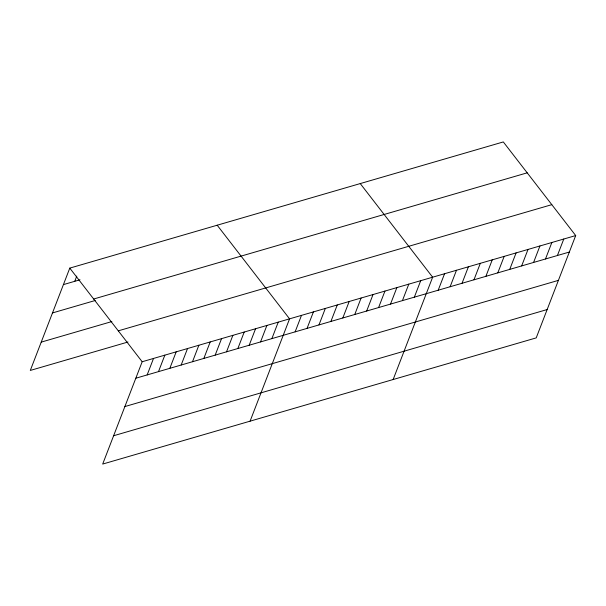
<?xml version="1.0" encoding="UTF-8"?>
<svg xmlns="http://www.w3.org/2000/svg" width="606" height="606" viewBox="0 0 606 606"><rect width="100%" height="100%" fill="white"/><g stroke="black" fill="none" stroke-linecap="round" stroke-linejoin="round"><path stroke-width="0.91" d="M575.7 235.56L142.175 361.744L102.687 464.067L536.219 337.883L575.7 235.56L503.313 141.933L69.781 268.117L30.3 370.44L127.987 342.011M74.758 281.305L76.773 276.101M147.152 374.932L153.515 358.441M158.492 371.63L164.847 355.146M169.824 368.327L176.187 351.844M181.164 365.032L187.527 348.541M192.503 361.729L198.866 345.238M203.843 358.426L210.206 341.943M215.183 355.124L221.546 338.64M226.523 351.828L232.878 335.338M237.855 348.526L244.218 332.043M249.195 345.223L255.558 328.74M260.535 341.928L266.898 325.437M271.874 338.625L278.237 322.142M250.089 421.162L289.57 318.839L217.183 225.212M295.13 331.853L301.493 315.37M307.053 328.384L313.416 311.901M318.976 324.914L325.339 308.431M330.899 321.445L337.262 304.962M342.822 317.976L349.185 301.493M354.745 314.506L361.108 298.016M366.668 311.037L373.023 294.546M378.583 307.568L384.946 291.077M390.506 304.091L396.869 287.608M402.429 300.621L408.792 284.138M414.352 297.152L420.715 280.669M393.15 379.523L432.639 277.2L360.244 183.573M438.199 290.213L444.562 273.73M450.122 286.744L456.477 270.261M462.037 283.275L468.4 266.784M473.96 279.805L480.323 263.315M485.883 276.336L492.246 259.845M497.806 272.867L504.169 256.376M509.729 269.39L516.092 252.907M521.652 265.92L528.015 249.437M533.575 262.451L539.931 245.968M545.491 258.982L551.854 242.498M557.414 255.512L563.777 239.029M63.425 284.608L79.992 279.783M93.672 299.016L527.197 172.831M52.495 312.931L95.225 300.493M41.231 342.117L111.875 321.551M118.284 330.846L551.808 204.661M135.812 378.227L569.337 252.043M124.881 406.558L558.406 280.366M113.617 435.744L547.15 309.552M69.781 268.117L142.175 361.744"/></g></svg>
